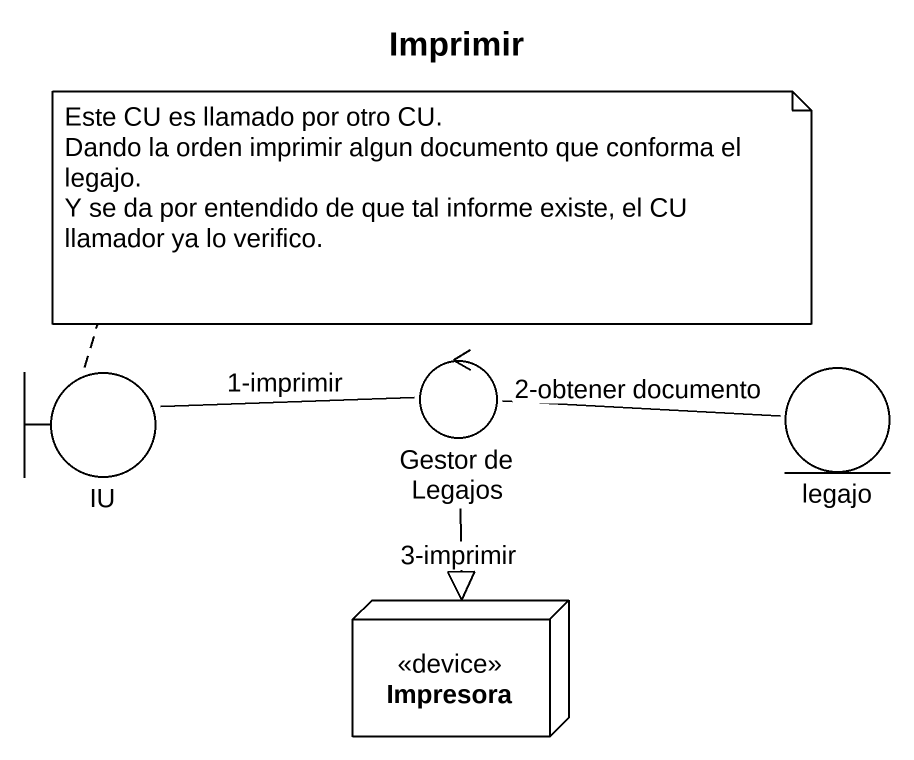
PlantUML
@startuml
title Imprimir
boundary IU
control "Gestor de Legajos" as Gestor_de_Legajos
entity legajo
node Impresora <<device>>
IU -right- Gestor_de_Legajos : 1-imprimir
Gestor_de_Legajos -right- legajo : 2-obtener documento
Gestor_de_Legajos --|> Impresora : 3-imprimir
note top of IU
  Este CU es llamado por otro CU.
  Dando la orden imprimir algun documento que conforma el legajo.
  Y se da por entendido de que tal informe existe, el CU llamador ya lo verifico.
end note
@enduml
